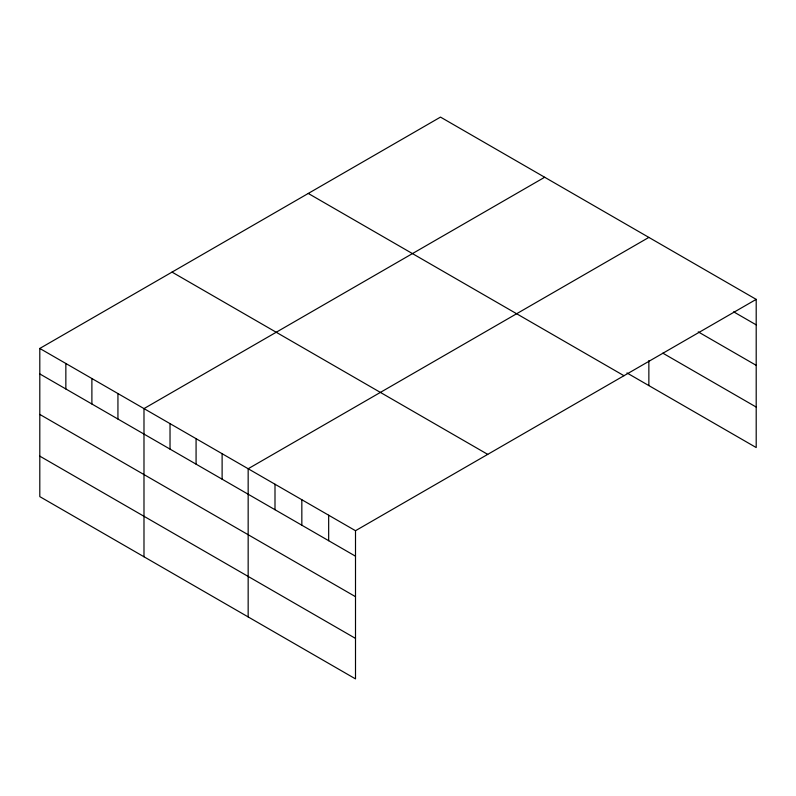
<?xml version="1.0" encoding="UTF-8"?>
<svg xmlns="http://www.w3.org/2000/svg" width="796" height="796" viewBox="0 0 796 796"><rect width="100%" height="100%" fill="white"/><g stroke="black" fill="none" stroke-linecap="round" stroke-linejoin="round"><path stroke-width="1.19" d="M39.8 348.449L355.504 530.713L355.504 678.898L39.8 496.624L39.8 348.449L440.496 117.102L756.2 299.376L756.2 447.551L626.979 372.956M544.683 177.249L143.986 408.597L143.986 556.772M648.859 237.407L248.163 468.745L248.163 616.92M355.504 530.713L756.2 299.376M733.663 311.843L756.2 324.858M698.241 331.882L756.2 365.344M662.819 353.145L756.2 407.064M308.271 193.448L623.974 375.712M172.026 272.103L487.729 454.377M39.8 373.931L355.504 556.195M39.8 414.418L355.504 596.692M39.8 456.138L355.504 638.402M648.859 360.578L648.859 385.582M328.668 515.221L328.668 540.703M301.833 499.729L301.833 525.211M274.998 484.237L274.998 509.719M222.114 453.71L222.114 479.192M196.075 438.666L196.075 464.148M170.026 423.631L170.026 449.113M117.937 393.552L117.937 419.044M91.888 378.518L91.888 404M65.849 363.483L65.849 388.965"/></g></svg>
